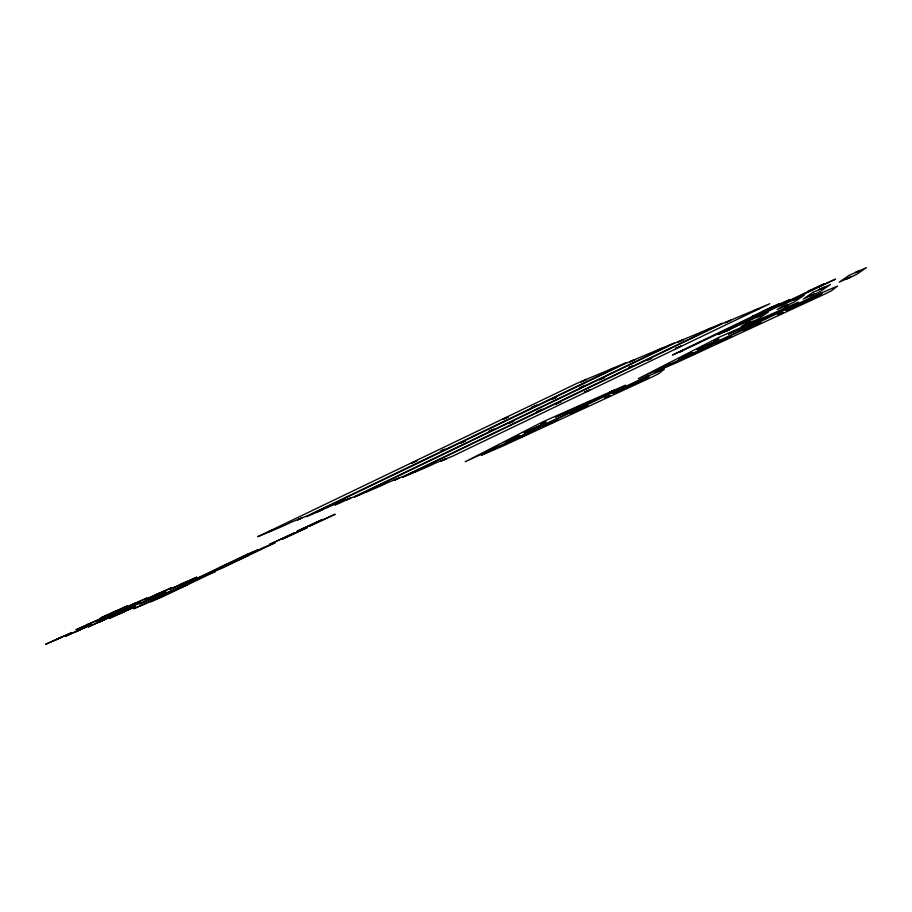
<?xml version="1.0" encoding="UTF-8"?>
<svg xmlns="http://www.w3.org/2000/svg" width="912" height="912" viewBox="0 0 912 912"><rect width="100%" height="100%" fill="white"/><g stroke="black" fill="none" stroke-linecap="round" stroke-linejoin="round"><path stroke-width="1.37" d="M505.373 442.092L519.395 435.765L505.442 442.092M660.379 368.003L670.901 363.261L660.391 368.003M692.47 352.682L678.46 359.02L692.493 352.693M786.862 302.955L804.407 295.043L794.512 301.838L785.015 306.352M812.957 292.41L830.49 284.498L820.435 291.384L811.737 295.522M848.867 275.538L866.4 267.626L856.505 274.421L847.647 278.65M345.933 499.457L335.023 504.986L355.965 495.911L674.105 343.003L625.438 363.489L306.478 516.739L345.99 499.388M508.03 442.377L519.555 436.848M536.723 428.879L465.188 461.746L542.583 421.937L625.472 385.149L519.509 436.745M681.116 359.317L813.584 296.275L837.535 286.06L831.596 290.7L824.847 294.052L676.419 362.782L654.52 372.096L798.57 302.111L719.032 337.292L638.286 378.64L683.225 358.564L681.139 359.328M752.32 316.282L771.13 307.276L779.122 303.935L762.432 311.699L789.952 299.524M56.134 639.608L61.378 637.26L56.179 639.608M98.815 622.178L104.059 619.818L98.918 622.166M119.472 613.799L124.727 611.439L119.575 613.787M155.279 596.744L150.149 599.093L155.359 596.722M345.545 500.243L350.789 497.895L345.591 500.243M393.79 480.407L396.435 479.131M441.248 460.959L446.492 458.611L443.882 459.694M513.638 421.127L508.429 423.476L513.65 421.105M537.008 411.677L542.241 409.306L537.1 411.665M553.869 398.498L556.491 397.21M561.062 401.656L555.887 404.027L561.108 401.668M634.798 359.613L629.668 361.973L634.877 359.59M612.328 391.191L614.962 389.914M711.679 327.978L706.504 330.349L711.725 327.989M813.755 288.808L824.744 283.529L718.143 334.579L729.532 329.437M759.16 308.564L753.962 310.912L759.183 308.541M747.43 323.692L750.04 322.415M793.007 300.173L798.262 297.825L793.064 300.173M819.101 289.628L824.345 287.28L819.147 289.628M822.282 292.729L817.072 295.1L822.305 292.741M786.953 302.875L777.172 309.59L785.745 305.816M813.037 292.33L803.255 299.045L814.553 293.926L809.423 296.252L812.045 294.998M848.958 275.458L839.2 282.184L850.565 277.043L845.344 279.38L847.955 278.126M297.175 531.194L322.529 519.452L297.255 531.183M789.895 299.569L680.295 351.77M810.038 290.335L808.043 291.293L821.461 285.627L819.466 286.585M817.745 287.155L835.574 279.118L726.568 331.067M271.309 530.693C278.593 527.227 263.864 533.851 271.126 530.773M553.903 398.305L551.315 399.536L556.411 397.233M442.913 450.095C435.48 453.674 450.448 446.652 442.879 450.289M630.751 366.681C623.17 370.318 638.446 363.158 630.728 366.875M649.606 359.02C642.31 362.531 657.153 355.566 649.572 359.214M396.401 479.324L399.034 478.059L393.893 480.396M415.348 471.447C408.04 474.958 422.894 467.993 415.313 471.641M681.287 351.12C688.845 347.563 674.447 353.959 680.911 351.28M726.921 330.52L724.345 331.751L726.522 330.874M857.645 271.491C850.018 275.15 865.397 267.946 857.622 271.673M785.927 305.725C793.269 302.26 779.008 308.621 785.551 305.896M785.437 307.925C777.799 311.596 793.212 304.38 785.414 308.119M127.805 608.258C120.373 611.838 135.386 604.781 127.771 608.452M612.351 390.997L609.74 392.251L614.95 389.903M749.744 322.928L758.602 318.71L768.485 311.915L751.556 319.439L741.285 326.473L752.651 321.332L749.105 323.224M299.695 518.837C307.23 515.645 292.193 522.177 299.672 519.019M725.918 331.352L729.486 329.437M443.859 459.887L441.34 460.948M681.093 351.2L672.577 354.985L754.007 315.689L752.377 316.282M749.641 322.768L747.452 323.692M536.758 428.845L534.671 429.62L641.398 378.925L664.449 369.132L658.498 373.772L651.761 377.123L503.333 445.843L481.433 455.168L510.139 441.625L508.052 442.388M257.993 536.598C309.008 515.462 271.628 529.952 308.245 515.394L625.621 362.862L576.954 383.336L257.993 536.598M354.734 496.903C405.635 475.813 368.243 490.337 404.985 475.699L722.35 323.167L673.683 343.642L354.734 496.903M402.192 477.455C453.207 456.331 415.826 470.82 452.432 456.262L769.808 303.73L721.141 324.205L402.192 477.455M45.634 644.317L71.9 632.506L45.634 644.317M65.345 636.348L91.61 624.538L65.345 636.348M76.163 629.725L102.429 617.914L76.163 629.725M88.327 626.875L114.593 615.064L88.327 626.875M95.863 621.756L122.128 609.946L95.965 621.676M101.072 617.766L127.338 605.956L101.072 617.766M108.984 618.496L135.25 606.685L108.984 618.496M114.673 614.232L140.938 602.422L114.775 614.152M120.772 609.797L147.037 597.987L120.886 609.718M139.639 603.79L165.904 591.979L139.639 603.79M144.848 599.754L171.114 587.944L144.848 599.754M160.318 596.174L171.695 591.056L160.318 596.174M170.43 589.049L196.696 577.239L170.43 589.049M177.11 589.255L188.488 584.136L177.156 589.22M220.419 567.275L231.808 562.157L220.465 567.241M237.211 560.367L248.452 555.351L237.325 560.276M487.304 451.052L497.815 446.321L487.418 450.973M518.164 438.341L528.675 433.61L518.164 438.341M524.195 432.721L541.705 424.844L524.195 432.721M543.712 426.28L557.722 419.976L543.712 426.28M555.465 417.046L590.486 401.291L555.465 417.046M570.239 413.752L587.75 405.886L570.239 413.752M613.069 393.311L648.09 377.568L613.069 393.311M691.262 355.27L701.761 350.539L691.296 355.235M697.281 349.649L714.791 341.772L697.281 349.649M716.798 343.208L730.808 336.904L716.798 343.208M728.551 333.974L763.572 318.231L728.551 333.974M743.326 330.691L760.836 322.814L743.326 330.691M786.167 310.251L821.188 294.496L786.167 310.251M75.856 631.628L81.077 629.291L75.856 631.628M86.674 625.005L91.895 622.668L86.708 624.982M111.583 613.046L116.804 610.709L111.617 613.024M106.373 617.036L111.606 614.699L106.465 616.979M131.282 605.078L136.515 602.741L131.282 605.078M155.371 595.034L160.592 592.697L155.371 595.034M180.941 584.33L186.162 581.993L180.941 584.33M317.023 511.985L322.244 509.648L317.102 511.94M365.267 492.149L370.5 489.812L365.267 492.149M411.688 463.136L416.921 460.799L411.734 463.114M460.184 443.278L465.405 440.941L460.184 443.278M502.797 419.417L508.018 417.08L502.797 419.417M488.786 431.501L494.008 429.164L488.821 431.479M531.4 407.63L536.621 405.293L531.4 407.63M581.183 381.797L586.405 379.46L581.183 381.797M579.884 387.771L585.105 385.434L579.884 387.771M609.775 370.021L614.996 367.684L609.775 370.021M599.537 379.723L604.759 377.386L599.572 379.7M540.702 424.365L545.935 422.028L540.702 424.365M584.489 392.217L589.711 389.88L584.569 392.171M658.259 350.162L663.48 347.825L658.259 350.162M677.912 342.103L683.145 339.766L677.912 342.103M604.861 397.94L610.094 395.603L604.861 397.94M675.587 348.498L680.819 346.161L675.587 348.498M643.986 378.149L649.219 375.812L643.986 378.149M725.371 322.666L730.603 320.329L725.371 322.666M713.788 341.293L719.021 338.956L713.822 341.282M757.12 317.034L762.341 314.697L757.154 317.011M777.959 314.868L783.18 312.531L777.959 314.868M269.496 544.418L294.838 532.688L269.496 544.418M282.139 539.22L307.469 527.489L282.207 539.174M309.829 525.973L335.16 514.243L309.852 525.962M186.914 583.201L133.676 608.749L145.088 604.052L198.326 578.493L186.914 583.201M247.015 554.302L193.777 579.861L205.189 575.153L258.438 549.605L247.015 554.302M203.695 576.281L150.457 601.84L161.88 597.132L215.118 571.585L203.695 576.281M263.807 547.394L210.569 572.941L221.981 568.233L275.219 542.686L263.807 547.394"/></g></svg>
